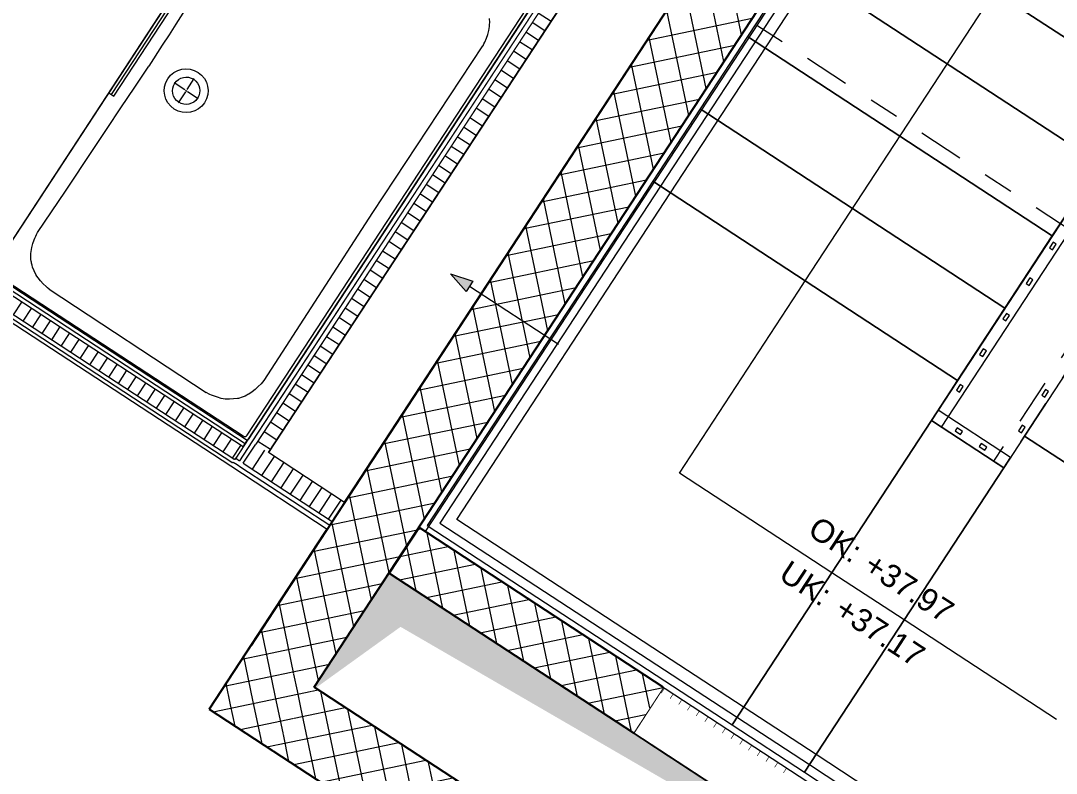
# Model space of a CAD drawing. Header units: metres. Extents: x 2696278.3 to 2696314, y 1245153.2 to 1245192.4.
# Drawn here: x 2696289.38 to 2696292.792, y 1245170.835 to 1245173.317 of the extents above; entities that cross this region are included whole.
import ezdxf

# ---------------------------------------------------------------- set-up
doc = ezdxf.new("R2010")
doc.units = ezdxf.units.M
doc.set_wipeout_variables(frame=1)
for name, pattern in [('000_hbf_Strich 2_1mm', [0.15, 0.1, -0.05]), ('000_hbf_Strich 2_1mm (Mstb.)', [0.03, 0.02, -0.01]), ('000_hbf_Strichpunkt 3_1_1mm Achsen', [0.25, 0.15, -0.05, 0, -0.05]), ('190_Strichpunkt 3_1_1mm Achsen', [0.25, 0.15, -0.05, 0, -0.05]), ('Wipeout_Contour', [10000, 0, -10000])]:
    doc.linetypes.add(name, pattern=pattern)
for name, color, linetype in [('00_kosmetik 2D-pläne.HBF Schichttrennlinien', 7, 'Continuous'), ('0_C22_Innenwandkonstruktion.3D', 7, 'Continuous'), ('0_C22_Innenwandkonstruktion.3D Bauteilschraffuren', 7, 'Continuous'), ('0_C22_Innenwandkonstruktion.3D Schichttrennlinien', 7, 'Continuous'), ('0_C42_Treppe_ Rampe.3D', 7, 'Continuous'), ('0_C51_Durchbruch_ Schiltz zu Konstruktion.3D', 7, 'Continuous'), ('0_E33_Sonnenschutz.3D', 7, 'Continuous'), ('0_G11_Feststehende Trennwand.3D', 7, 'Continuous'), ('0_G11_Feststehende Trennwand.3D Bauteilschraffuren', 7, 'Continuous'), ('0_G20_Bodenbelag.3D', 7, 'Continuous'), ('0_G55_Absturzeinrichtung_ Anprallschutz.3D', 7, 'Continuous'), ('0_J11_Allgemeines Mobiliar.3D Bauteilschraffuren', 7, 'Continuous'), ('1_B10-------TEXTE_ETIKETTEN.V', 7, 'Continuous'), ('1_M01_Achsen.V', 7, 'Continuous'), ('1_R01_Raumstempel.V', 7, 'Continuous'), ('1_R01_Raumstempel.V Kontur', 7, 'Continuous')]:
    doc.layers.add(name, color=color, linetype=linetype)
doc.styles.add('ERSTELLTER_STIL_2', font='arial.ttf')
pattern_1 = [(11.8, (2696295.28941, 1245171.756836), (-0.0153372, 0.0734151), []), (101.8, (2696295.28941, 1245171.756836), (0.0734151, 0.0153372), [])]
pattern_2 = [(281.8, (2696295.28941, 1245171.756836), (0.07341505, 0.0153372), []), (11.8, (2696295.28941, 1245171.756836), (-0.0153372, 0.07341505), [])]
pattern_3 = [(236.8, (2696295.289407, 1245171.756836), (0.03137866, -0.02053362), [])]

msp = doc.modelspace()

# ---------------------------------------------------------------- hatches: boundary and pattern name
at = {"layer": '0_J11_Allgemeines Mobiliar.3D Bauteilschraffuren', "linetype": 'Continuous', "lineweight": 18}
for points in [[(2696291.5008, 1245171.1165), (2696291.4898, 1245171.0997), (2696291.4915, 1245171.0986), (2696291.5024, 1245171.1154)], [(2696291.5295, 1245171.0977), (2696291.5185, 1245171.0809), (2696291.5202, 1245171.0798), (2696291.5312, 1245171.0966)], [(2696291.5582, 1245171.0788), (2696291.5473, 1245171.0621), (2696291.549, 1245171.061), (2696291.5599, 1245171.0778)], [(2696291.587, 1245171.06), (2696291.576, 1245171.0433), (2696291.5777, 1245171.0422), (2696291.5886, 1245171.0589)], [(2696291.6157, 1245171.0412), (2696291.6048, 1245171.0245), (2696291.6064, 1245171.0234), (2696291.6174, 1245171.0401)], [(2696291.6445, 1245171.0224), (2696291.6335, 1245171.0057), (2696291.6352, 1245171.0046), (2696291.6461, 1245171.0213)], [(2696291.6732, 1245171.0036), (2696291.6622, 1245170.9869), (2696291.6639, 1245170.9858), (2696291.6749, 1245171.0025)], [(2696291.7019, 1245170.9848), (2696291.691, 1245170.9681), (2696291.6927, 1245170.967), (2696291.7036, 1245170.9837)], [(2696291.7307, 1245170.966), (2696291.7197, 1245170.9493), (2696291.7214, 1245170.9482), (2696291.7324, 1245170.9649)], [(2696291.7594, 1245170.9472), (2696291.7485, 1245170.9305), (2696291.7501, 1245170.9294), (2696291.7611, 1245170.9461)], [(2696291.7882, 1245170.9284), (2696291.7772, 1245170.9117), (2696291.7789, 1245170.9106), (2696291.7898, 1245170.9273)], [(2696291.8169, 1245170.9096), (2696291.806, 1245170.8928), (2696291.8076, 1245170.8917), (2696291.8186, 1245170.9085)], [(2696291.8456, 1245170.8908), (2696291.8347, 1245170.874), (2696291.8364, 1245170.8729), (2696291.8473, 1245170.8897)], [(2696291.8744, 1245170.872), (2696291.8634, 1245170.8552), (2696291.8651, 1245170.8541), (2696291.8761, 1245170.8709)], [(2696291.9031, 1245170.8532), (2696291.8922, 1245170.8364), (2696291.8938, 1245170.8353), (2696291.9048, 1245170.8521)]]:
    msp.add_hatch(color=252, dxfattribs=at).paths.add_polyline_path(points)

# ---------------------------------------------------------------- linework, layer by layer
at = {"color": 7, "linetype": '000_hbf_Strich 2_1mm', "lineweight": 13, "flags": 128}
msp.add_lwpolyline([(2696290.5935, 1245171.4951), (2696293.041, 1245169.8934), (2696292.7946, 1245169.5169), (2696290.3471, 1245171.1185)], close=True, dxfattribs=at)
at = {"layer": '00_kosmetik 2D-pläne.HBF Schichttrennlinien', "color": 7, "linetype": 'Continuous', "lineweight": 13}
msp.add_line((2696291.2001, 1245171.0981), (2696292.1206, 1245170.4958), dxfattribs=at)
at = {"layer": '0_C22_Innenwandkonstruktion.3D', "color": 7, "linetype": 'Continuous', "lineweight": 25, "flags": 128}
msp.add_lwpolyline([(2696291.4974, 1245171.1187), (2696291.3988, 1245170.968)], dxfattribs=at)
at = {"layer": '0_C42_Treppe_ Rampe.3D', "color": 7, "linetype": 'Continuous', "lineweight": 13}
for p, q in [((2696291.9649, 1245172.4585), (2696292.9012, 1245173.8894)), ((2696291.9649, 1245172.4585), (2696292.9012, 1245173.8894)), ((2696293.0912, 1245173.0839), (2696292.0871, 1245173.741)), ((2696292.0871, 1245173.741), (2696293.0912, 1245173.0839)), ((2696291.931, 1245173.5025), (2696291.7749, 1245173.264)), ((2696292.9351, 1245172.8454), (2696291.931, 1245173.5025)), ((2696291.931, 1245173.5025), (2696292.9351, 1245172.8454)), ((2696291.7749, 1245173.264), (2696291.6189, 1245173.0256)), ((2696292.7791, 1245172.607), (2696291.7749, 1245173.264)), ((2696291.7749, 1245173.264), (2696292.7791, 1245172.607)), ((2696291.6189, 1245173.0256), (2696291.4628, 1245172.7871)), ((2696292.623, 1245172.3685), (2696291.6189, 1245173.0256)), ((2696291.6189, 1245173.0256), (2696292.623, 1245172.3685)), ((2696292.7791, 1245172.607), (2696292.9351, 1245172.8454)), ((2696291.4628, 1245172.7871), (2696291.441, 1245172.7537)), ((2696292.4669, 1245172.13), (2696291.4628, 1245172.7871)), ((2696291.4628, 1245172.7871), (2696292.4669, 1245172.13)), ((2696292.623, 1245172.3685), (2696292.7791, 1245172.607)), ((2696291.943, 1245172.4251), (2696291.9649, 1245172.4585)), ((2696291.943, 1245172.4251), (2696291.9649, 1245172.4585)), ((2696291.5503, 1245171.825), (2696291.943, 1245172.4251)), ((2696291.5503, 1245171.825), (2696291.943, 1245172.4251)), ((2696292.4669, 1245172.13), (2696292.623, 1245172.3685)), ((2696292.8439, 1245172.1855), (2696292.6878, 1245171.947)), ((2696292.4451, 1245172.0966), (2696292.4669, 1245172.13)), ((2696292.3809, 1245171.9985), (2696292.4451, 1245172.0966)), ((2696292.3809, 1245171.9985), (2696291.7238, 1245170.9944)), ((2696291.7238, 1245170.9944), (2696292.3809, 1245171.9985)), ((2696292.6194, 1245171.8425), (2696292.3809, 1245171.9985)), ((2696292.6836, 1245171.9405), (2696292.6194, 1245171.8425)), ((2696292.6878, 1245171.947), (2696292.6836, 1245171.9405)), ((2696292.6878, 1245171.947), (2696293.6919, 1245171.29)), ((2696293.6919, 1245171.29), (2696292.6878, 1245171.947)), ((2696292.0524, 1245171.4964), (2696291.5503, 1245171.825)), ((2696292.0524, 1245171.4964), (2696291.5503, 1245171.825)), ((2696292.6194, 1245171.8425), (2696291.9623, 1245170.8383)), ((2696291.9623, 1245170.8383), (2696292.6194, 1245171.8425)), ((2696290.7197, 1245171.6515), (2696291.7238, 1245170.9944)), ((2696292.2908, 1245171.3404), (2696292.0524, 1245171.4964)), ((2696292.2908, 1245171.3404), (2696292.0524, 1245171.4964)), ((2696292.7929, 1245171.0119), (2696292.2908, 1245171.3404)), ((2696292.7929, 1245171.0119), (2696292.2908, 1245171.3404)), ((2696291.7238, 1245170.9944), (2696291.9623, 1245170.8383)), ((2696291.9623, 1245170.8383), (2696292.9664, 1245170.1813))]:
    msp.add_line(p, q, dxfattribs=at)
at = {"layer": '0_E33_Sonnenschutz.3D', "color": 7, "linetype": 'Continuous', "lineweight": 13}
for p, q in [((2696289.9354, 1245173.3747), (2696289.8909, 1245173.3052)), ((2696289.8909, 1245173.3052), (2696289.8686, 1245173.2705)), ((2696289.8686, 1245173.2705), (2696289.8462, 1245173.2359)), ((2696289.8462, 1245173.2359), (2696289.8014, 1245173.1666)), ((2696289.7559, 1245173.0978), (2696289.8014, 1245173.1666)), ((2696289.9278, 1245173.0899), (2696289.9511, 1245173.1255)), ((2696289.7331, 1245173.0635), (2696289.7559, 1245173.0978)), ((2696289.9208, 1245173.0885), (2696289.8853, 1245173.1117)), ((2696289.925, 1245173.0857), (2696289.9229, 1245173.0871)), ((2696289.925, 1245173.0857), (2696289.9264, 1245173.0878)), ((2696289.7102, 1245173.0291), (2696289.7331, 1245173.0635)), ((2696289.9223, 1245173.0815), (2696289.899, 1245173.0459)), ((2696289.925, 1245173.0857), (2696289.9237, 1245173.0836)), ((2696289.925, 1245173.0857), (2696289.9271, 1245173.0843)), ((2696289.9292, 1245173.083), (2696289.9648, 1245173.0597)), ((2696289.6644, 1245172.9606), (2696289.7102, 1245173.0291)), ((2696289.6185, 1245172.892), (2696289.6644, 1245172.9606)), ((2696289.5268, 1245172.7549), (2696289.6185, 1245172.892)), ((2696289.4809, 1245172.6863), (2696289.5268, 1245172.7549)), ((2696289.435, 1245172.6178), (2696289.4809, 1245172.6863)), ((2696289.4291, 1245172.6059), (2696289.432, 1245172.6119)), ((2696289.432, 1245172.6119), (2696289.435, 1245172.6178)), ((2696289.435, 1245172.6178), (2696289.435, 1245172.6178)), ((2696289.435, 1245172.6178), (2696289.435, 1245172.6178)), ((2696289.4163, 1245172.5688), (2696289.4196, 1245172.5814)), ((2696289.4196, 1245172.5814), (2696289.4239, 1245172.5938)), ((2696289.4239, 1245172.5938), (2696289.4264, 1245172.5999)), ((2696289.4264, 1245172.5999), (2696289.4291, 1245172.6059)), ((2696289.4131, 1245172.5427), (2696289.4134, 1245172.5492)), ((2696289.4136, 1245172.5296), (2696289.4131, 1245172.5427)), ((2696289.4134, 1245172.5492), (2696289.4141, 1245172.5558)), ((2696289.4141, 1245172.5558), (2696289.4163, 1245172.5688)), ((2696289.4144, 1245172.5231), (2696289.4136, 1245172.5296)), ((2696289.4149, 1245172.5199), (2696289.4144, 1245172.5231)), ((2696289.4152, 1245172.5182), (2696289.4149, 1245172.5199)), ((2696289.4154, 1245172.5174), (2696289.4152, 1245172.5182)), ((2696289.4155, 1245172.5166), (2696289.4154, 1245172.5174)), ((2696289.4171, 1245172.5102), (2696289.4155, 1245172.5166)), ((2696289.419, 1245172.5039), (2696289.4171, 1245172.5102)), ((2696289.4238, 1245172.4917), (2696289.419, 1245172.5039)), ((2696289.4298, 1245172.4801), (2696289.4238, 1245172.4917)), ((2696289.4333, 1245172.4745), (2696289.4298, 1245172.4801)), ((2696289.437, 1245172.469), (2696289.4333, 1245172.4745)), ((2696289.4451, 1245172.4586), (2696289.437, 1245172.469)), ((2696289.454, 1245172.449), (2696289.4451, 1245172.4586)), ((2696289.4635, 1245172.4399), (2696289.454, 1245172.449)), ((2696289.4684, 1245172.4356), (2696289.4635, 1245172.4399)), ((2696289.4735, 1245172.4314), (2696289.4684, 1245172.4356)), ((2696289.4735, 1245172.4314), (2696289.4735, 1245172.4314)), ((2696289.4735, 1245172.4314), (2696289.4735, 1245172.4314)), ((2696289.4735, 1245172.4314), (2696289.9908, 1245172.0903)), ((2696290.0029, 1245172.0843), (2696289.9908, 1245172.0903)), ((2696289.9908, 1245172.0903), (2696289.9908, 1245172.0903)), ((2696290.009, 1245172.0816), (2696290.0029, 1245172.0843)), ((2696290.0152, 1245172.0791), (2696290.009, 1245172.0816)), ((2696290.0278, 1245172.0747), (2696290.0152, 1245172.0791)), ((2696290.0408, 1245172.0713), (2696290.0278, 1245172.0747)), ((2696290.0473, 1245172.0701), (2696290.0408, 1245172.0713)), ((2696290.054, 1245172.0691), (2696290.0473, 1245172.0701)), ((2696290.0673, 1245172.0682), (2696290.054, 1245172.0691)), ((2696290.0937, 1245172.0706), (2696290.0673, 1245172.0682)), ((2696290.0954, 1245172.0709), (2696290.0937, 1245172.0706)), ((2696290.097, 1245172.0713), (2696290.0954, 1245172.0709)), ((2696290.1003, 1245172.0721), (2696290.097, 1245172.0713)), ((2696290.1067, 1245172.0741), (2696290.1003, 1245172.0721))]:
    msp.add_line(p, q, dxfattribs=at)
for major_axis in [(0.0605, -0.0396), (0.0377, -0.0247)]:
    msp.add_ellipse((2696289.925, 1245173.0857), major_axis=major_axis, ratio=0.999588, dxfattribs=at)
at = {"layer": '0_G20_Bodenbelag.3D', "color": 255, "linetype": 'Wipeout_Contour', "lineweight": 18, "flags": 128}
msp.add_lwpolyline([(2696287.2439, 1245173.8184), (2696288.1801, 1245175.2492), (2696291.0628, 1245173.3628), (2696290.1265, 1245171.9321), (2696288.1141, 1245173.249), (2696287.3275, 1245173.7637)], close=True, dxfattribs=at)
at = {"layer": '0_G55_Absturzeinrichtung_ Anprallschutz.3D', "color": 7, "linetype": 'Continuous', "lineweight": 13, "flags": 128}
for points in [[(2696292.3809, 1245171.9985), (2696292.4144, 1245171.9766), (2696293.4876, 1245173.6167), (2696293.4541, 1245173.6386)], [(2696292.6194, 1245171.8425), (2696292.6413, 1245171.8759), (2696292.4028, 1245172.032), (2696292.3809, 1245171.9985)]]:
    msp.add_lwpolyline(points, close=True, dxfattribs=at)
at = {"layer": '0_G55_Absturzeinrichtung_ Anprallschutz.3D', "color": 7, "linetype": '000_hbf_Strich 2_1mm (Mstb.)', "lineweight": 5, "flags": 128}
for points in [[(2696292.7699, 1245172.5674), (2696292.7799, 1245172.5608), (2696292.792, 1245172.5792), (2696292.7819, 1245172.5858)], [(2696292.6932, 1245172.4502), (2696292.7033, 1245172.4437), (2696292.7153, 1245172.4621), (2696292.7053, 1245172.4686)], [(2696292.6166, 1245172.3331), (2696292.6266, 1245172.3265), (2696292.6387, 1245172.3449), (2696292.6286, 1245172.3515)], [(2696292.5399, 1245172.2159), (2696292.5499, 1245172.2094), (2696292.562, 1245172.2278), (2696292.552, 1245172.2343)], [(2696292.4632, 1245172.0988), (2696292.4733, 1245172.0922), (2696292.4853, 1245172.1106), (2696292.4753, 1245172.1172)], [(2696292.767, 1245172.0936), (2696292.757, 1245172.1002), (2696292.7449, 1245172.0818), (2696292.755, 1245172.0752)], [(2696292.4773, 1245171.9522), (2696292.4838, 1245171.9622), (2696292.4654, 1245171.9743), (2696292.4589, 1245171.9642)], [(2696292.6903, 1245171.9765), (2696292.6803, 1245171.983), (2696292.6683, 1245171.9646), (2696292.6783, 1245171.9581)], [(2696292.5568, 1245171.9002), (2696292.5633, 1245171.9102), (2696292.5449, 1245171.9222), (2696292.5383, 1245171.9122)]]:
    msp.add_lwpolyline(points, close=True, dxfattribs=at)
at = {"layer": '0_G55_Absturzeinrichtung_ Anprallschutz.3D', "color": 7, "linetype": '190_Strichpunkt 3_1_1mm Achsen', "lineweight": 13, "flags": 128}
msp.add_lwpolyline([(2696293.0006, 1245172.4981), (2696292.5859, 1245171.8644), (2696292.6194, 1245171.8425), (2696293.0467, 1245172.4955)], close=True, dxfattribs=at)
at = {"layer": '1_R01_Raumstempel.V Kontur', "color": 51, "linetype": 'Continuous', "lineweight": 0, "true_color": 0xffffa8, "flags": 128}
msp.add_lwpolyline([(2696295.3808, 1245173.8358), (2696293.1222, 1245175.3138), (2696290.7129, 1245171.632), (2696292.9716, 1245170.154)], close=True, dxfattribs=at)
at = {"layer": '1_R01_Raumstempel.V Kontur', "color": 21, "linetype": 'Continuous', "lineweight": 0, "true_color": 0xffa8a8, "flags": 128}
msp.add_lwpolyline([(2696291.0683, 1245173.3713), (2696288.1857, 1245175.2577), (2696287.2441, 1245173.8188), (2696290.1268, 1245171.9324)], close=True, dxfattribs=at)
at = {"layer": '1_R01_Raumstempel.V Kontur', "color": 151, "linetype": 'Continuous', "lineweight": 0, "true_color": 0xa8c0ff, "flags": 128}
for points in [[(2696291.2647, 1245173.5253), (2696290.1962, 1245171.8925), (2696290.4472, 1245171.7282), (2696291.5158, 1245173.361)], [(2696290.5935, 1245171.4951), (2696290.3471, 1245171.1185), (2696292.7946, 1245169.5169), (2696293.041, 1245169.8934)]]:
    msp.add_lwpolyline(points, close=True, dxfattribs=at)

# ---------------------------------------------------------------- texts
at = {"layer": '1_B10-------TEXTE_ETIKETTEN.V', "color": 7, "linetype": 'Continuous', "lineweight": 13, "insert": (2696291.8725, 1245171.477), "char_height": 0.075, "attachment_point": 7, "rotation": 326.8, "line_spacing_factor": 1.395734, "style": 'ERSTELLTER_STIL_2'}
msp.add_mtext('\\A1;{\\pql;\\pt0.21875;\\fArial|b0|i0|c0|p0;\\W1.000000;OK:^I+37.97\\P\\pql;\\pt0.21875,0.234375;\\fArial|b0|i0|c0|p0;\\W1.000000;UK:^I+37.17}', dxfattribs=at)

# ---------------------------------------------------------------- next in the draw order: wipeouts: each hides what was drawn before it
at = {"color": 254, "linetype": 'Wipeout_Contour', "lineweight": 0, "ltscale": 20.743877}
msp.add_wipeout([(2696290.1007, 1245171.8653), (2696290.1133, 1245171.8571), (2696290.1544, 1245171.9198), (2696290.1418, 1245171.928)], dxfattribs=at).dxf.layer = '0_C22_Innenwandkonstruktion.3D Bauteilschraffuren'

# ---------------------------------------------------------------- next in the draw order: wipeouts: each hides what was drawn before it
at = {"color": 254, "linetype": 'Wipeout_Contour', "lineweight": 0, "ltscale": 20.794749}
msp.add_wipeout([(2696290.0882, 1245171.8735), (2696290.1007, 1245171.8653), (2696290.1418, 1245171.928), (2696290.1293, 1245171.9363)], dxfattribs=at).dxf.layer = '0_C22_Innenwandkonstruktion.3D Bauteilschraffuren'

# ---------------------------------------------------------------- next in the draw order: linework, layer by layer
at = {"layer": '0_C22_Innenwandkonstruktion.3D Schichttrennlinien', "color": 7, "linetype": 'Continuous', "lineweight": 5}
msp.add_line((2696290.0882, 1245171.8735), (2696290.1007, 1245171.8653), dxfattribs=at)

# ---------------------------------------------------------------- next in the draw order: wipeouts: each hides what was drawn before it
at = {"color": 254, "linetype": 'Wipeout_Contour', "lineweight": 0, "ltscale": 19.326952}
msp.add_wipeout([(2696291.0628, 1245173.3628), (2696290.1293, 1245171.9363), (2696290.1418, 1245171.928), (2696291.0754, 1245173.3546)], dxfattribs=at).dxf.layer = '0_C22_Innenwandkonstruktion.3D Bauteilschraffuren'

# ---------------------------------------------------------------- next in the draw order: linework, layer by layer
at = {"layer": '0_E33_Sonnenschutz.3D', "color": 7, "linetype": 'Continuous', "lineweight": 13}
for p, q in [((2696289.2925, 1245172.4838), (2696290.1125, 1245171.9472)), ((2696290.1192, 1245172.079), (2696290.1067, 1245172.0741))]:
    msp.add_line(p, q, dxfattribs=at)

# ---------------------------------------------------------------- next in the draw order: wipeouts: each hides what was drawn before it
at = {"color": 254, "linetype": 'Wipeout_Contour', "lineweight": 0, "ltscale": 19.265845}
msp.add_wipeout([(2696291.0822, 1245173.3651), (2696290.1418, 1245171.928), (2696290.1544, 1245171.9198), (2696291.0948, 1245173.3569)], dxfattribs=at).dxf.layer = '0_C22_Innenwandkonstruktion.3D Bauteilschraffuren'

# ---------------------------------------------------------------- next in the draw order: linework, layer by layer
at = {"layer": '0_C22_Innenwandkonstruktion.3D Schichttrennlinien', "color": 7, "linetype": 'Continuous', "lineweight": 13}
msp.add_line((2696290.1293, 1245171.9363), (2696290.0882, 1245171.8735), dxfattribs=at)
at = {"layer": '0_E33_Sonnenschutz.3D', "color": 7, "linetype": 'Continuous', "lineweight": 13}
for p, q in [((2696290.1252, 1245172.0819), (2696290.1192, 1245172.079)), ((2696290.1282, 1245172.0835), (2696290.1252, 1245172.0819)), ((2696290.1311, 1245172.0852), (2696290.1282, 1245172.0835))]:
    msp.add_line(p, q, dxfattribs=at)
msp.add_ellipse((2696290.118, 1245171.9556), major_axis=(0.00838, -0.00548), ratio=0.999588, start_param=4.712389, end_param=6.283185, dxfattribs=at)

# ---------------------------------------------------------------- next in the draw order: wipeouts: each hides what was drawn before it
at = {"color": 254, "linetype": 'Wipeout_Contour', "lineweight": 0, "ltscale": 19.047408}
msp.add_wipeout([(2696290.1962, 1245171.8924), (2696291.264, 1245173.5241), (2696291.2221, 1245173.5515), (2696290.1544, 1245171.9198)], dxfattribs=at).dxf.layer = '0_C22_Innenwandkonstruktion.3D Bauteilschraffuren'

# ---------------------------------------------------------------- next in the draw order: hatches: boundary and pattern name
at = {"layer": '0_C22_Innenwandkonstruktion.3D Bauteilschraffuren', "linetype": 'Continuous', "lineweight": 0, "true_color": 0x000000}
h = msp.add_hatch(dxfattribs=at)
h.set_pattern_fill('DÄMMSTOFF__ALLGEMEIN_VER_31', color=18, angle=-33.2, style=0, pattern_type=2)
h.set_pattern_definition([(146.8, (2696295.289407, 1245171.756836), (0.02053364, 0.03137865), [])])
h.paths.add_polyline_path([(2696290.1962, 1245171.8924), (2696291.264, 1245173.5241), (2696291.2221, 1245173.5515), (2696290.1544, 1245171.9198)])

# ---------------------------------------------------------------- next in the draw order: linework, layer by layer
at = {"layer": '0_C22_Innenwandkonstruktion.3D', "color": 7, "linetype": 'Continuous', "lineweight": 13, "flags": 128}
msp.add_lwpolyline([(2696290.2177, 1245173.9159), (2696291.0628, 1245173.3628), (2696290.1265, 1245171.9321), (2696289.2814, 1245172.4851)], close=True, dxfattribs=at)
for points in [[(2696290.1962, 1245171.8924), (2696291.264, 1245173.5241)], [(2696291.0628, 1245173.3628), (2696290.1293, 1245171.9363)]]:
    msp.add_lwpolyline(points, dxfattribs=at)
at = {"layer": '0_C22_Innenwandkonstruktion.3D Schichttrennlinien', "color": 7, "linetype": 'Continuous', "lineweight": 5}
for p, q in [((2696291.2221, 1245173.5515), (2696290.1544, 1245171.9198)), ((2696291.0822, 1245173.3651), (2696290.1418, 1245171.928)), ((2696290.1418, 1245171.928), (2696290.1007, 1245171.8653)), ((2696290.1133, 1245171.8571), (2696290.1544, 1245171.9198))]:
    msp.add_line(p, q, dxfattribs=at)
at = {"layer": '0_C42_Treppe_ Rampe.3D', "color": 7, "linetype": 'Continuous', "lineweight": 13}
msp.add_line((2696291.441, 1245172.7537), (2696290.7197, 1245171.6515), dxfattribs=at)
at = {"layer": '0_E33_Sonnenschutz.3D', "color": 7, "linetype": 'Continuous', "lineweight": 13}
for p, q in [((2696290.2095, 1245173.9034), (2696289.2896, 1245172.4977)), ((2696290.1264, 1245171.9501), (2696291.0463, 1245173.3559)), ((2696290.9221, 1245173.2842), (2696290.9244, 1245173.2974)), ((2696290.9244, 1245173.2974), (2696290.9247, 1245173.3008)), ((2696290.9247, 1245173.3008), (2696290.925, 1245173.3041)), ((2696290.9253, 1245173.3108), (2696290.9248, 1245173.3242)), ((2696290.925, 1245173.3041), (2696290.9253, 1245173.3108)), ((2696290.9092, 1245173.2463), (2696290.9144, 1245173.2587)), ((2696290.9144, 1245173.2587), (2696290.9188, 1245173.2713)), ((2696290.9188, 1245173.2713), (2696290.9221, 1245173.2842)), ((2696290.5396, 1245172.6836), (2696290.9031, 1245173.2341)), ((2696290.9032, 1245173.2342), (2696290.9063, 1245173.2402)), ((2696290.9032, 1245173.2342), (2696290.9032, 1245173.2342)), ((2696290.9063, 1245173.2402), (2696290.9092, 1245173.2463)), ((2696290.5395, 1245172.6836), (2696290.1806, 1245172.13)), ((2696290.1528, 1245172.1008), (2696290.1423, 1245172.0925)), ((2696290.1626, 1245172.1098), (2696290.1528, 1245172.1008)), ((2696290.1719, 1245172.1196), (2696290.1626, 1245172.1098)), ((2696290.1763, 1245172.1247), (2696290.1719, 1245172.1196)), ((2696290.1805, 1245172.1299), (2696290.1763, 1245172.1247)), ((2696290.1805, 1245172.1299), (2696290.1805, 1245172.1299)), ((2696290.1423, 1245172.0925), (2696290.1311, 1245172.0852))]:
    msp.add_line(p, q, dxfattribs=at)
at = {"layer": '0_G20_Bodenbelag.3D', "color": 255, "linetype": 'Wipeout_Contour', "lineweight": 18, "flags": 128}
msp.add_lwpolyline([(2696285.53, 1245171.1994), (2696286.3919, 1245170.6354), (2696289.2536, 1245168.7627), (2696289.2837, 1245168.8087), (2696289.3674, 1245168.754), (2696289.8821, 1245169.5405), (2696289.7984, 1245169.5953), (2696290.524, 1245170.704), (2696290.001, 1245171.0462), (2696290.3897, 1245171.6403), (2696287.1891, 1245173.7347)], close=True, dxfattribs=at)
at = {"layer": '1_R01_Raumstempel.V Kontur', "color": 21, "linetype": 'Continuous', "lineweight": 0, "true_color": 0xffa8a8, "flags": 128}
msp.add_lwpolyline([(2696287.1883, 1245173.7353), (2696285.5182, 1245171.1832), (2696286.3788, 1245170.62), (2696286.3897, 1245170.6368), (2696289.2536, 1245168.7627), (2696289.3081, 1245168.846), (2696289.3918, 1245168.7912), (2696289.4736, 1245168.9163), (2696289.9065, 1245169.5778), (2696289.8228, 1245169.6326), (2696290.524, 1245170.704), (2696290.001, 1245171.0462), (2696290.3897, 1245171.6403), (2696288.0594, 1245173.1653), (2696288.1141, 1245173.249), (2696287.3275, 1245173.7637), (2696287.2728, 1245173.68)], close=True, dxfattribs=at)

# ---------------------------------------------------------------- next in the draw order: wipeouts: each hides what was drawn before it
at = {"color": 254, "linetype": 'Wipeout_Contour', "lineweight": 0, "ltscale": 17.102755}
msp.add_wipeout([(2696291.4974, 1245171.1187), (2696290.6923, 1245171.6455), (2696290.5938, 1245171.4949), (2696291.3988, 1245170.968)], dxfattribs=at).dxf.layer = '0_C22_Innenwandkonstruktion.3D Bauteilschraffuren'

# ---------------------------------------------------------------- next in the draw order: hatches: boundary and pattern name
at = {"layer": '0_C22_Innenwandkonstruktion.3D Bauteilschraffuren', "linetype": 'Continuous', "lineweight": 0, "true_color": 0x000000}
h = msp.add_hatch(dxfattribs=at)
h.set_pattern_fill('BETON_0001', color=18, angle=-33.2, style=0, pattern_type=2)
h.set_pattern_definition(pattern_1)
h.paths.add_polyline_path([(2696291.4974, 1245171.1187), (2696290.6923, 1245171.6455), (2696290.5938, 1245171.4949), (2696291.3988, 1245170.968)])
at = {"layer": '0_C51_Durchbruch_ Schiltz zu Konstruktion.3D', "linetype": 'Continuous', "lineweight": 18, "true_color": 0xbebebe}
msp.add_hatch(color=9, dxfattribs=at).paths.add_polyline_path([(2696290.3399, 1245171.1076), (2696290.5935, 1245171.4951), (2696292.6896, 1245170.1234), (2696290.6315, 1245171.3178)])

# ---------------------------------------------------------------- next in the draw order: linework, layer by layer
at = {"layer": '0_C22_Innenwandkonstruktion.3D', "color": 7, "linetype": 'Continuous', "lineweight": 25, "flags": 128}
for points in [[(2696290.6923, 1245171.6455), (2696290.5938, 1245171.4949)], [(2696291.4974, 1245171.1187), (2696290.6923, 1245171.6455)], [(2696290.5938, 1245171.4949), (2696291.3988, 1245170.968)]]:
    msp.add_lwpolyline(points, dxfattribs=at)

# ---------------------------------------------------------------- next in the draw order: wipeouts: each hides what was drawn before it
at = {"color": 254, "linetype": 'Wipeout_Contour', "lineweight": 0, "ltscale": 16.2464}
msp.add_wipeout([(2696290.3471, 1245171.1185), (2696290.001, 1245171.0462), (2696290.2102, 1245170.9093)], dxfattribs=at).dxf.layer = '0_C22_Innenwandkonstruktion.3D Bauteilschraffuren'

# ---------------------------------------------------------------- next in the draw order: hatches: boundary and pattern name
at = {"layer": '0_C22_Innenwandkonstruktion.3D Bauteilschraffuren', "linetype": 'Continuous', "lineweight": 0, "true_color": 0x000000}
h = msp.add_hatch(dxfattribs=at)
h.set_pattern_fill('BETON_0001', color=18, angle=-33.2, style=0, pattern_type=2)
h.set_pattern_definition(pattern_2)
h.paths.add_polyline_path([(2696290.3471, 1245171.1185), (2696290.001, 1245171.0462), (2696290.2102, 1245170.9093)])

# ---------------------------------------------------------------- next in the draw order: wipeouts: each hides what was drawn before it
at = {"color": 254, "linetype": 'Wipeout_Contour', "lineweight": 0, "ltscale": 18.735517}
msp.add_wipeout([(2696290.3471, 1245171.1185), (2696293.1013, 1245175.3274), (2696292.8921, 1245175.4643), (2696290.1379, 1245171.2554)], dxfattribs=at).dxf.layer = '0_C22_Innenwandkonstruktion.3D Bauteilschraffuren'

# ---------------------------------------------------------------- next in the draw order: hatches: boundary and pattern name
at = {"layer": '0_C22_Innenwandkonstruktion.3D Bauteilschraffuren', "linetype": 'Continuous', "lineweight": 0, "true_color": 0x000000}
h = msp.add_hatch(dxfattribs=at)
h.set_pattern_fill('BETON_0001', color=18, angle=-33.2, style=0, pattern_type=2)
h.set_pattern_definition(pattern_2)
h.paths.add_polyline_path([(2696290.3471, 1245171.1185), (2696293.1013, 1245175.3274), (2696292.8921, 1245175.4643), (2696290.1379, 1245171.2554)])
at = {"layer": '1_R01_Raumstempel.V', "linetype": 'Continuous', "lineweight": 0, "true_color": 0x000000}
msp.add_hatch(color=18, dxfattribs=at).paths.add_polyline_path([(2696290.7963, 1245172.4815), (2696290.8478, 1245172.4239), (2696290.8697, 1245172.4574)])

# ---------------------------------------------------------------- next in the draw order: linework, layer by layer
at = {"color": 7, "linetype": 'Continuous', "lineweight": 13}
for p, q in [((2696292.5803, 1245174.44), (2696291.4879, 1245172.7707)), ((2696291.5214, 1245172.7488), (2696292.6138, 1245174.4181)), ((2696291.4879, 1245172.7707), (2696290.7612, 1245171.6601)), ((2696290.8166, 1245171.6717), (2696291.5214, 1245172.7488)), ((2696290.7612, 1245171.6601), (2696291.5018, 1245171.1755)), ((2696291.5237, 1245171.209), (2696290.8166, 1245171.6717))]:
    msp.add_line(p, q, dxfattribs=at)
at = {"layer": '1_R01_Raumstempel.V', "color": 7, "linetype": 'Continuous', "lineweight": 13}
for p, q in [((2696290.7963, 1245172.4815), (2696290.8697, 1245172.4574)), ((2696290.7963, 1245172.4815), (2696290.8478, 1245172.4239)), ((2696290.8697, 1245172.4574), (2696290.8478, 1245172.4239))]:
    msp.add_line(p, q, dxfattribs=at)
at = {"layer": '1_R01_Raumstempel.V', "color": 7, "linetype": 'Continuous', "lineweight": 18, "flags": 128}
msp.add_lwpolyline([(2696291.1518, 1245172.2489), (2696290.8587, 1245172.4406)], dxfattribs=at)

# ---------------------------------------------------------------- next in the draw order: wipeouts: each hides what was drawn before it
at = {"color": 254, "linetype": 'Wipeout_Contour', "lineweight": 0, "ltscale": 14.859076}
msp.add_wipeout([(2696290.001, 1245171.0462), (2696290.3471, 1245171.1185), (2696290.1379, 1245171.2554)], dxfattribs=at).dxf.layer = '0_C22_Innenwandkonstruktion.3D Bauteilschraffuren'

# ---------------------------------------------------------------- next in the draw order: hatches: boundary and pattern name
at = {"layer": '0_C22_Innenwandkonstruktion.3D Bauteilschraffuren', "linetype": 'Continuous', "lineweight": 0, "true_color": 0x000000}
h = msp.add_hatch(dxfattribs=at)
h.set_pattern_fill('BETON_0001', color=18, angle=-33.2, style=0, pattern_type=2)
h.set_pattern_definition(pattern_2)
h.paths.add_polyline_path([(2696290.001, 1245171.0462), (2696290.3471, 1245171.1185), (2696290.1379, 1245171.2554)])

# ---------------------------------------------------------------- next in the draw order: linework, layer by layer
at = {"layer": '0_C22_Innenwandkonstruktion.3D', "color": 7, "linetype": 'Continuous', "lineweight": 25, "flags": 128}
for points in [[(2696290.3471, 1245171.1185), (2696293.1013, 1245175.3274)], [(2696291.515, 1245173.3599), (2696290.001, 1245171.0462)], [(2696290.001, 1245171.0462), (2696290.2102, 1245170.9093)]]:
    msp.add_lwpolyline(points, dxfattribs=at)

# ---------------------------------------------------------------- next in the draw order: wipeouts: each hides what was drawn before it
at = {"color": 254, "linetype": 'Wipeout_Contour', "lineweight": 0, "ltscale": 16.912468}
msp.add_wipeout([(2696290.2102, 1245170.9093), (2696292.6159, 1245169.3351), (2696292.7528, 1245169.5443), (2696290.3471, 1245171.1185)], dxfattribs=at).dxf.layer = '0_C22_Innenwandkonstruktion.3D Bauteilschraffuren'
at = {"color": 254, "linetype": 'Wipeout_Contour', "lineweight": 0, "ltscale": 22.576199}
msp.add_wipeout([(2696290.2177, 1245173.9159), (2696289.6701, 1245173.0791), (2696289.6868, 1245173.0682), (2696290.2344, 1245173.9049)], dxfattribs=at).dxf.layer = '0_G11_Feststehende Trennwand.3D Bauteilschraffuren'

# ---------------------------------------------------------------- next in the draw order: hatches: boundary and pattern name
at = {"layer": '0_C22_Innenwandkonstruktion.3D Bauteilschraffuren', "linetype": 'Continuous', "lineweight": 0, "true_color": 0x000000}
h = msp.add_hatch(dxfattribs=at)
h.set_pattern_fill('BETON_0001', color=18, angle=-33.2, style=0, pattern_type=2)
h.set_pattern_definition(pattern_1)
h.paths.add_polyline_path([(2696290.2102, 1245170.9093), (2696292.6159, 1245169.3351), (2696292.7528, 1245169.5443), (2696290.3471, 1245171.1185)])
at = {"layer": '0_G11_Feststehende Trennwand.3D Bauteilschraffuren', "linetype": 'Continuous', "lineweight": 0, "true_color": 0x000000}
h = msp.add_hatch(dxfattribs=at)
h.set_pattern_fill('GLAS_0001', color=18, angle=-33.2, style=0, pattern_type=2)
h.set_pattern_definition([(56.80002, (2696295.289407, 1245171.756836), (0.012551467, -0.008213445), [])])
h.paths.add_polyline_path([(2696290.2177, 1245173.9159), (2696289.6701, 1245173.0791), (2696289.6868, 1245173.0682), (2696290.2344, 1245173.9049)])

# ---------------------------------------------------------------- next in the draw order: linework, layer by layer
at = {"color": 7, "linetype": 'Continuous', "lineweight": 13}
for p, q in [((2696292.0006, 1245170.8969), (2696291.5237, 1245171.209)), ((2696291.5018, 1245171.1755), (2696291.9787, 1245170.8634)), ((2696292.9462, 1245170.2782), (2696292.0006, 1245170.8969)), ((2696291.9787, 1245170.8634), (2696292.9577, 1245170.2228))]:
    msp.add_line(p, q, dxfattribs=at)
at = {"layer": '0_C22_Innenwandkonstruktion.3D', "color": 7, "linetype": 'Continuous', "lineweight": 25, "flags": 128}
for points in [[(2696292.7528, 1245169.5443), (2696290.3471, 1245171.1185)], [(2696290.2102, 1245170.9093), (2696292.6159, 1245169.3351)]]:
    msp.add_lwpolyline(points, dxfattribs=at)
at = {"layer": '0_G11_Feststehende Trennwand.3D', "color": 7, "linetype": 'Continuous', "lineweight": 13, "flags": 128}
for points in [[(2696290.2177, 1245173.9159), (2696289.6701, 1245173.0791)], [(2696289.6868, 1245173.0682), (2696290.2344, 1245173.9049)], [(2696289.6701, 1245173.0791), (2696289.6868, 1245173.0682)]]:
    msp.add_lwpolyline(points, dxfattribs=at)

# ---------------------------------------------------------------- next in the draw order: wipeouts: each hides what was drawn before it
at = {"color": 254, "linetype": 'Wipeout_Contour', "lineweight": 0, "ltscale": 24.928199}
msp.add_wipeout([(2696288.1141, 1245173.249), (2696288.1073, 1245173.2385), (2696290.1197, 1245171.9216), (2696290.1265, 1245171.9321)], dxfattribs=at).dxf.layer = '0_C22_Innenwandkonstruktion.3D Bauteilschraffuren'

# ---------------------------------------------------------------- next in the draw order: wipeouts: each hides what was drawn before it
at = {"color": 254, "linetype": 'Wipeout_Contour', "lineweight": 0, "ltscale": 24.950029}
msp.add_wipeout([(2696288.1004, 1245173.228), (2696290.1128, 1245171.9111), (2696290.1197, 1245171.9216), (2696288.1073, 1245173.2385)], dxfattribs=at).dxf.layer = '0_C22_Innenwandkonstruktion.3D Bauteilschraffuren'

# ---------------------------------------------------------------- next in the draw order: wipeouts: each hides what was drawn before it
at = {"color": 254, "linetype": 'Wipeout_Contour', "lineweight": 0, "ltscale": 25.08278}
msp.add_wipeout([(2696288.0594, 1245173.1653), (2696290.0718, 1245171.8484), (2696290.0786, 1245171.8589), (2696288.0662, 1245173.1757)], dxfattribs=at).dxf.layer = '0_C22_Innenwandkonstruktion.3D Bauteilschraffuren'

# ---------------------------------------------------------------- next in the draw order: wipeouts: each hides what was drawn before it
at = {"color": 254, "linetype": 'Wipeout_Contour', "lineweight": 0, "ltscale": 25.060446}
msp.add_wipeout([(2696290.0855, 1245171.8693), (2696288.073, 1245173.1862), (2696288.0662, 1245173.1757), (2696290.0786, 1245171.8589)], dxfattribs=at).dxf.layer = '0_C22_Innenwandkonstruktion.3D Bauteilschraffuren'

# ---------------------------------------------------------------- next in the draw order: wipeouts: each hides what was drawn before it
at = {"color": 254, "linetype": 'Wipeout_Contour', "lineweight": 0, "ltscale": 25.002636}
msp.add_wipeout([(2696288.073, 1245173.1862), (2696290.0855, 1245171.8693), (2696290.1128, 1245171.9111), (2696288.1004, 1245173.228)], dxfattribs=at).dxf.layer = '0_C22_Innenwandkonstruktion.3D Bauteilschraffuren'

# ---------------------------------------------------------------- next in the draw order: hatches: boundary and pattern name
at = {"layer": '0_C22_Innenwandkonstruktion.3D Bauteilschraffuren', "linetype": 'Continuous', "lineweight": 0, "true_color": 0x000000}
h = msp.add_hatch(dxfattribs=at)
h.set_pattern_fill('DÄMMSTOFF__ALLGEMEIN_VER_31', color=18, angle=-33.2, style=0, pattern_type=2)
h.set_pattern_definition(pattern_3)
h.paths.add_polyline_path([(2696288.073, 1245173.1862), (2696290.0855, 1245171.8693), (2696290.1128, 1245171.9111), (2696288.1004, 1245173.228)])

# ---------------------------------------------------------------- next in the draw order: linework, layer by layer
at = {"layer": '0_C22_Innenwandkonstruktion.3D', "color": 7, "linetype": 'Continuous', "lineweight": 13, "flags": 128}
for points in [[(2696290.1265, 1245171.9321), (2696288.1141, 1245173.249)], [(2696288.0594, 1245173.1653), (2696290.0718, 1245171.8484)], [(2696290.1128, 1245171.9111), (2696290.1265, 1245171.9321)], [(2696290.0786, 1245171.8589), (2696290.08, 1245171.8609)], [(2696290.0855, 1245171.8693), (2696290.0882, 1245171.8735)]]:
    msp.add_lwpolyline(points, dxfattribs=at)
at = {"layer": '0_C22_Innenwandkonstruktion.3D Schichttrennlinien', "color": 7, "linetype": 'Continuous', "lineweight": 5}
for p, q in [((2696290.1128, 1245171.9111), (2696288.1004, 1245173.228)), ((2696290.1197, 1245171.9216), (2696288.1073, 1245173.2385)), ((2696288.0662, 1245173.1757), (2696290.0786, 1245171.8589)), ((2696288.073, 1245173.1862), (2696290.0855, 1245171.8693))]:
    msp.add_line(p, q, dxfattribs=at)

# ---------------------------------------------------------------- next in the draw order: wipeouts: each hides what was drawn before it
at = {"color": 254, "linetype": 'Wipeout_Contour', "lineweight": 0, "ltscale": 20.285383}
msp.add_wipeout([(2696290.0718, 1245171.8484), (2696290.3897, 1245171.6403), (2696290.398, 1245171.6529), (2696290.08, 1245171.8609)], dxfattribs=at).dxf.layer = '0_C22_Innenwandkonstruktion.3D Bauteilschraffuren'

# ---------------------------------------------------------------- next in the draw order: wipeouts: each hides what was drawn before it
at = {"color": 254, "linetype": 'Wipeout_Contour', "lineweight": 0, "ltscale": 20.20467}
msp.add_wipeout([(2696290.1051, 1245171.8445), (2696290.398, 1245171.6529), (2696290.4062, 1245171.6654), (2696290.1133, 1245171.8571)], dxfattribs=at).dxf.layer = '0_C22_Innenwandkonstruktion.3D Bauteilschraffuren'

# ---------------------------------------------------------------- next in the draw order: wipeouts: each hides what was drawn before it
at = {"color": 254, "linetype": 'Wipeout_Contour', "lineweight": 0, "ltscale": 20.021909}
msp.add_wipeout([(2696290.1551, 1245171.8297), (2696290.4062, 1245171.6654), (2696290.4472, 1245171.7282), (2696290.1962, 1245171.8924)], dxfattribs=at).dxf.layer = '0_C22_Innenwandkonstruktion.3D Bauteilschraffuren'
at = {"color": 254, "linetype": 'Wipeout_Contour', "lineweight": 0, "ltscale": 20.843264}
msp.add_wipeout([(2696290.0925, 1245171.8527), (2696290.1051, 1245171.8445), (2696290.1133, 1245171.8571), (2696290.1007, 1245171.8653)], dxfattribs=at).dxf.layer = '0_C22_Innenwandkonstruktion.3D Bauteilschraffuren'

# ---------------------------------------------------------------- next in the draw order: hatches: boundary and pattern name
at = {"layer": '0_C22_Innenwandkonstruktion.3D Bauteilschraffuren', "linetype": 'Continuous', "lineweight": 0, "true_color": 0x000000}
h = msp.add_hatch(dxfattribs=at)
h.set_pattern_fill('DÄMMSTOFF__ALLGEMEIN_VER_31', color=18, angle=-33.2, style=0, pattern_type=2)
h.set_pattern_definition(pattern_3)
h.paths.add_polyline_path([(2696290.1551, 1245171.8297), (2696290.4062, 1245171.6654), (2696290.4472, 1245171.7282), (2696290.1962, 1245171.8924)])

# ---------------------------------------------------------------- next in the draw order: linework, layer by layer
at = {"layer": '0_C22_Innenwandkonstruktion.3D', "color": 7, "linetype": 'Continuous', "lineweight": 13, "flags": 128}
msp.add_lwpolyline([(2696290.3897, 1245171.6403), (2696290.4472, 1245171.7282)], dxfattribs=at)

# ---------------------------------------------------------------- next in the draw order: wipeouts: each hides what was drawn before it
at = {"color": 254, "linetype": 'Wipeout_Contour', "lineweight": 0, "ltscale": 20.893885}
msp.add_wipeout([(2696290.1007, 1245171.8653), (2696290.0882, 1245171.8735), (2696290.08, 1245171.8609), (2696290.0925, 1245171.8527)], dxfattribs=at).dxf.layer = '0_C22_Innenwandkonstruktion.3D Bauteilschraffuren'

# ---------------------------------------------------------------- next in the draw order: linework, layer by layer
at = {"layer": '0_C22_Innenwandkonstruktion.3D', "color": 7, "linetype": 'Continuous', "lineweight": 13, "flags": 128}
for points in [[(2696290.08, 1245171.8609), (2696290.0786, 1245171.8589)], [(2696290.0882, 1245171.8735), (2696290.0855, 1245171.8693)]]:
    msp.add_lwpolyline(points, dxfattribs=at)
at = {"layer": '0_C22_Innenwandkonstruktion.3D Schichttrennlinien', "color": 7, "linetype": 'Continuous', "lineweight": 5}
msp.add_line((2696290.08, 1245171.8609), (2696290.0925, 1245171.8527), dxfattribs=at)

# ---------------------------------------------------------------- next in the draw order: wipeouts: each hides what was drawn before it
at = {"color": 254, "linetype": 'Wipeout_Contour', "lineweight": 0, "ltscale": 20.630823}
msp.add_wipeout([(2696290.1133, 1245171.8571), (2696290.1551, 1245171.8297), (2696290.1962, 1245171.8924), (2696290.1544, 1245171.9198)], dxfattribs=at).dxf.layer = '0_C22_Innenwandkonstruktion.3D Bauteilschraffuren'

# ---------------------------------------------------------------- next in the draw order: hatches: boundary and pattern name
at = {"layer": '0_C22_Innenwandkonstruktion.3D Bauteilschraffuren', "linetype": 'Continuous', "lineweight": 0, "true_color": 0x000000}
h = msp.add_hatch(dxfattribs=at)
h.set_pattern_fill('DÄMMSTOFF__ALLGEMEIN_VER_31', color=18, angle=-33.2, style=0, pattern_type=2)
h.set_pattern_definition(pattern_3)
h.paths.add_polyline_path([(2696290.1133, 1245171.8571), (2696290.1551, 1245171.8297), (2696290.1962, 1245171.8924), (2696290.1544, 1245171.9198)])

# ---------------------------------------------------------------- next in the draw order: linework, layer by layer
at = {"layer": '0_C22_Innenwandkonstruktion.3D', "color": 7, "linetype": 'Continuous', "lineweight": 13, "flags": 128}
for points in [[(2696290.1293, 1245171.9363), (2696290.1128, 1245171.9111)], [(2696290.4472, 1245171.7282), (2696290.1962, 1245171.8924)], [(2696290.0718, 1245171.8484), (2696290.3897, 1245171.6403)]]:
    msp.add_lwpolyline(points, dxfattribs=at)
at = {"layer": '0_C22_Innenwandkonstruktion.3D Schichttrennlinien', "color": 7, "linetype": 'Continuous', "lineweight": 13}
msp.add_line((2696290.1293, 1245171.9363), (2696290.0882, 1245171.8735), dxfattribs=at)
at = {"layer": '0_C22_Innenwandkonstruktion.3D Schichttrennlinien', "color": 7, "linetype": 'Continuous', "lineweight": 5}
for p, q in [((2696290.1133, 1245171.8571), (2696290.1544, 1245171.9198)), ((2696290.0882, 1245171.8735), (2696290.1007, 1245171.8653)), ((2696290.0925, 1245171.8527), (2696290.1051, 1245171.8445)), ((2696290.1051, 1245171.8445), (2696290.398, 1245171.6529)), ((2696290.1133, 1245171.8571), (2696290.1551, 1245171.8297)), ((2696290.1551, 1245171.8297), (2696290.4062, 1245171.6654))]:
    msp.add_line(p, q, dxfattribs=at)
at = {"layer": '1_M01_Achsen.V', "color": 62, "linetype": '000_hbf_Strichpunkt 3_1_1mm Achsen', "lineweight": 13, "true_color": 0x8cbb26}
msp.add_line((2696303.018, 1245165.964), (2696287.1194, 1245176.3677), dxfattribs=at)
msp.add_line((2696303.018, 1245165.964), (2696287.1194, 1245176.3677), dxfattribs=at)

doc.saveas('drawing.dxf')
